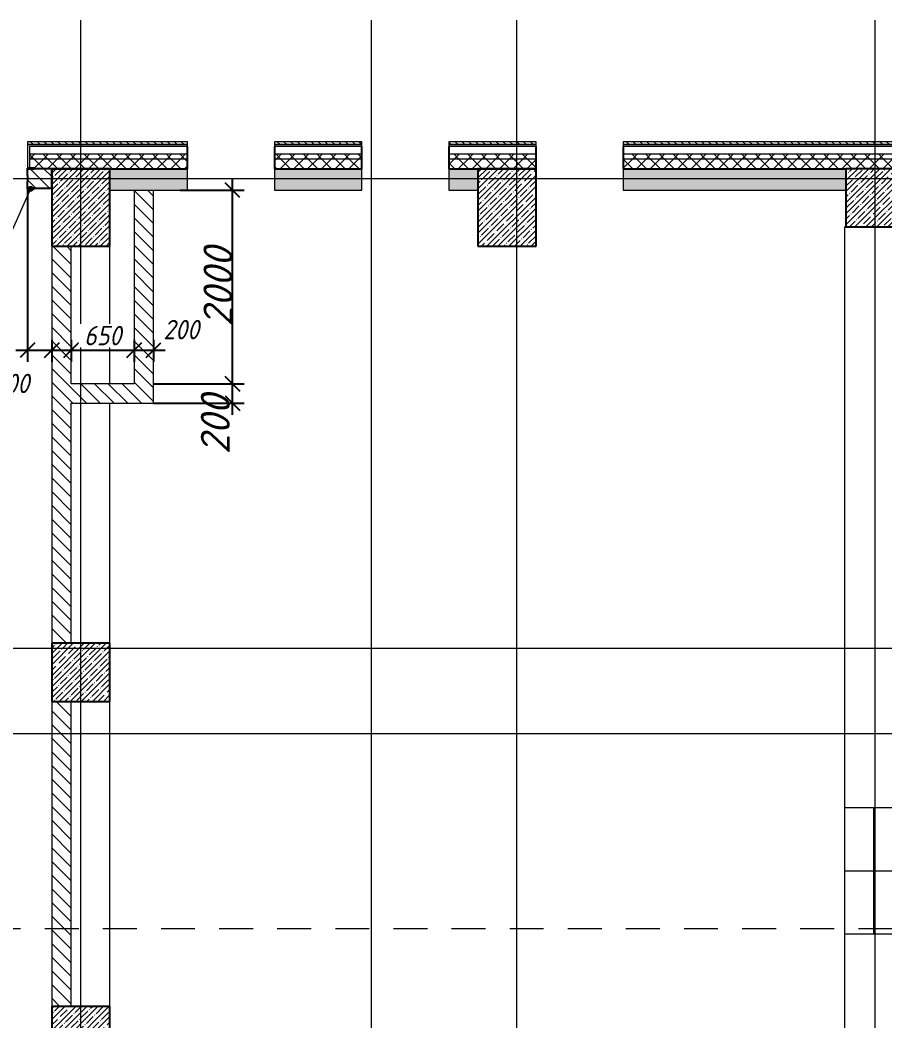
# Model space of a CAD drawing. Header units: millimetres. Extents: x 12986 to 523328, y -9759 to 30092.
# Drawn here: x 252479 to 261410, y 15534 to 25871 of the extents above; entities that cross this region are included whole.
import ezdxf

# ---------------------------------------------------------------- set-up
doc = ezdxf.new("R2010")
doc.units = ezdxf.units.MM
doc.linetypes.add('01 Штриховая _4 мм_', pattern=[600, 350, -250])
for name, color, linetype, lineweight in [('A-ANNO-DIMS', 7, 'Continuous', 9), ('A-DETL', 7, 'Continuous', 9), ('A-FLOR', 7, 'Continuous', 9), ('A-GENM-1', 7, 'Continuous', 25), ('A-GENM-IDEN', 7, 'Continuous', 9), ('A-WALL', 7, 'Continuous', 5), ('A-WALL-1', 7, 'Continuous', 25), ('A-WALL-FNSH-1', 7, 'Continuous', 9), ('A-WALL-FNSH-2', 7, 'Continuous', 5), ('A-WALL-PATT-1', 7, 'Continuous', 5), ('G-ANNO-SYMB-1', 7, '01 Штриховая _4 мм_', 9), ('S-COLS', 7, 'Continuous', 9), ('S-COLS-1', 7, 'Continuous', 5), ('S-COLS-2', 7, 'Continuous', 25), ('S-STRS-1', 7, 'Continuous', 9), ('S-STRS-ANNO', 7, 'Continuous', 5), ('Оси-1', 7, 'Continuous', 20)]:
    doc.layers.add(name, color=color, linetype=linetype, lineweight=lineweight)
for name, color, linetype, lineweight, true_color in [('A-WALL-3', 7, 'Continuous', 5, 0x000000), ('A-WALL-4', 7, 'Continuous', 25, 0x000000), ('A-WALL-PATT-2', 7, 'Continuous', 5, 0xce0000)]:
    doc.layers.add(name, color=color, linetype=linetype, lineweight=lineweight, true_color=true_color)
doc.styles.add('ISOCPEUR_I_2', font='isocpeui.ttf', dxfattribs={"height": 300})
doc.styles.add('ISOCPEUR_I_3', font='isocpeui.ttf', dxfattribs={"width": 0.9, "height": 200})
doc.dimstyles.new('ISO-2_0_0_9К_СРЕДНИЙ', dxfattribs={"dimscale": 304.8, "dimtxt": 199.196235, "dimasz": 0.492126, "dimexe": 0.393701, "dimexo": 0, "dimgap": 0, "dimtad": 1, "dimdec": 0, "dimzin": 0, "dimdsep": 46, "dimtxsty": 'ISOCPEUR_I_2', "dimblk1": 'OBLIQUE', "dimblk2": 'OBLIQUE', "dimsah": 1, "dimcen": 0.09, "dimdle": 0.393701, "dimazin": 0, "dimtfac": 1, "dimtdec": 4, "dimtix": 1, "dimtmove": 2, "dimatfit": 3, "dimfxl": 1, "dimtvp": 1, "dimtolj": 1, "dimtzin": 0, "dimarcsym": 2})
doc.dimstyles.new('ISO-2_0_0_9К_СРЕДНИЙ_2', dxfattribs={"dimscale": 304.8, "dimtxt": 199.196235, "dimasz": 0.492126, "dimexe": 0.393701, "dimexo": 0, "dimgap": 0, "dimtad": 1, "dimdec": 0, "dimzin": 0, "dimdsep": 46, "dimtxsty": 'ISOCPEUR_I_2', "dimblk1": 'OBLIQUE', "dimblk2": 'OBLIQUE', "dimsah": 1, "dimcen": 0.09, "dimdle": 0.393701, "dimazin": 0, "dimtfac": 1, "dimtdec": 4, "dimtix": 1, "dimtmove": 0, "dimatfit": 3, "dimfxl": 1, "dimtvp": 1, "dimtolj": 1, "dimtzin": 0, "dimarcsym": 2})
doc.dimstyles.new('ISO-2_0_0_9К_СРЕДНИЙ_ФОН_1', dxfattribs={"dimscale": 304.8, "dimtxt": 199.196235, "dimasz": 0.492126, "dimexe": 0.393701, "dimexo": 0, "dimgap": 0.164042, "dimtad": 1, "dimdec": 0, "dimdsep": 46, "dimtxsty": 'ISOCPEUR_I_3', "dimblk1": 'OBLIQUE', "dimblk2": 'OBLIQUE', "dimsah": 1, "dimcen": 0.09, "dimdle": 0.393701, "dimazin": 0, "dimtfac": 1, "dimtdec": 4, "dimtix": 1, "dimtmove": 0, "dimatfit": 3, "dimfxl": 1, "dimtvp": 1, "dimtfill": 1, "dimtolj": 1, "dimtzin": 0, "dimarcsym": 2})
doc.dimstyles.new('ISO-2_0_0_9К_СРЕДНИЙ_ФОН_2', dxfattribs={"dimscale": 304.8, "dimtxt": 199.196235, "dimasz": 0.492126, "dimexe": 0.393701, "dimexo": 0, "dimgap": 0.164042, "dimtad": 1, "dimdec": 0, "dimdsep": 46, "dimtxsty": 'ISOCPEUR_I_3', "dimblk1": 'OBLIQUE', "dimblk2": 'OBLIQUE', "dimsah": 1, "dimcen": 0.09, "dimdle": 0.393701, "dimazin": 0, "dimtfac": 1, "dimtdec": 4, "dimtix": 1, "dimtmove": 2, "dimatfit": 3, "dimfxl": 1, "dimtvp": 1, "dimtfill": 1, "dimtolj": 1, "dimtzin": 0, "dimarcsym": 2})
pattern_1 = [(45, (239096.85, -2765.93), (-57.02463, 57.02463), []), (45, (239153.876, -2765.93), (-57.02463, 57.02463), [100.806, -20.161, 3.353, -16.808])]
pattern_2 = [(45, (239096.85, -2765.93), (-70.71068, 70.71068), []), (135, (239096.85, -2765.93), (-70.71068, -70.71068), [])]
pattern_3 = [(135, (239096.85, -2765.93), (-70.71068, -70.71068), [])]

# ---------------------------------------------------------------- blocks, each defined once
blk = doc.blocks.new('Колонна_Несущая_Прямоугольное сечение - 600х600-29564842-АР1_1_Кладочный план 2 этажа')
at = {"layer": 'S-COLS-1'}
h = blk.add_hatch(dxfattribs=at)
h.set_pattern_fill('FP_13', color=256, style=0, pattern_type=2)
h.set_pattern_definition([(45, (-14010, -18150), (-57.02463, 57.02463), []), (45, (-13952.975, -18150), (-57.02463, 57.02463), [100.806, -20.161, 3.353, -16.808])])
h.paths.add_polyline_path([(-300, -300), (300, -300), (300, 300), (-300, 300)], flags=0)
at = {"layer": 'S-COLS-2'}
for p, q in [((300, 300), (-300, 300)), ((-300, 300), (-300, -300)), ((300, -300), (300, 300)), ((-300, -300), (300, -300))]:
    blk.add_line(p, q, dxfattribs=at)
blk = doc.blocks.new('Колонна_Несущая_Прямоугольное сечение - 600х600-V9-АР1_1_Кладочный план 2 этажа')
at = {"layer": 'S-COLS-1'}
h = blk.add_hatch(dxfattribs=at)
h.set_pattern_fill('FP_14', color=256, style=0, pattern_type=2)
h.set_pattern_definition([(45, (-14010, -21900), (-57.02463, 57.02463), []), (45, (-13952.975, -21900), (-57.02463, 57.02463), [100.806, -20.161, 3.353, -16.808])])
h.paths.add_polyline_path([(-300, -300), (300, -300), (300, 300), (-300, 300)], flags=0)
at = {"layer": 'S-COLS-2'}
for p, q in [((300, 300), (-300, 300)), ((-300, 300), (-300, -300)), ((300, -300), (300, 300)), ((-300, -300), (300, -300))]:
    blk.add_line(p, q, dxfattribs=at)
blk = doc.blocks.new('Колонна_Несущая_Прямоугольное сечение - 600х600-V28-АР1_1_Кладочный план 2 этажа')
at = {"layer": 'S-COLS-1'}
h = blk.add_hatch(dxfattribs=at)
h.set_pattern_fill('FP_40', color=256, style=0, pattern_type=2)
h.set_pattern_definition([(45, (-22210, -26800), (-57.02463, 57.02463), []), (45, (-22152.975, -26800), (-57.02463, 57.02463), [100.806, -20.161, 3.353, -16.808])])
h.paths.add_polyline_path([(-300, -300), (300, -300), (300, 300), (-300, 300)], flags=0)
at = {"layer": 'S-COLS-2'}
for p, q in [((300, 300), (-300, 300)), ((-300, 300), (-300, -300)), ((300, -300), (300, 300)), ((-300, -300), (300, -300))]:
    blk.add_line(p, q, dxfattribs=at)
blk = doc.blocks.new('Пол_ амфитетр - Пол_ амфитетр-23726988-АР1_1_Кладочный план 2 этажа')
at = {"layer": 'A-FLOR'}
for p, q in [((21895, 26500), (21910, 26500)), ((21895, 26500), (21895, 20500)), ((22795, 26500), (22795, 20500)), ((23695, 26500), (23695, 20500)), ((24595, 26500), (24595, 20500)), ((25495, 26500), (25495, 20500)), ((26395, 26500), (26395, 20500)), ((27295, 26500), (27295, 20500)), ((28195, 26500), (28195, 20500)), ((29095, 26500), (29095, 20500)), ((29995, 26500), (29995, 20500)), ((30610, 21000), (30610, 20500)), ((22795, 20500), (21895, 20500)), ((23695, 20500), (22795, 20500)), ((24595, 20500), (23695, 20500)), ((25495, 20500), (24595, 20500)), ((26395, 20500), (25495, 20500)), ((27295, 20500), (26395, 20500)), ((28195, 20500), (27295, 20500)), ((29095, 20500), (28195, 20500)), ((29995, 20500), (29095, 20500)), ((30610, 20500), (29995, 20500)), ((21895, 19200), (22795, 19200)), ((21895, 19200), (21895, 15203)), ((22795, 19200), (23695, 19200)), ((22795, 19200), (22795, 15203)), ((23695, 19200), (24595, 19200)), ((23695, 19200), (23695, 15203)), ((24595, 19200), (25495, 19200)), ((24595, 19200), (24595, 15203)), ((25495, 19200), (26395, 19200)), ((25495, 19200), (25495, 15203)), ((26395, 19200), (27295, 19200)), ((26395, 19200), (26395, 15203)), ((27295, 19200), (28195, 19200)), ((27295, 19200), (27295, 15203)), ((28195, 19200), (29095, 19200)), ((28195, 19200), (28195, 15203)), ((29095, 19200), (29995, 19200)), ((29095, 19200), (29095, 15203)), ((29995, 19200), (30610, 19200)), ((29995, 19200), (29995, 15200)), ((30610, 19200), (30610, 15200))]:
    blk.add_line(p, q, dxfattribs=at)
blk = doc.blocks.new('Фахверк_СКБ_Уголок - Ф-16_200х7630 h-28554811-АР1_1_Кладочный план 2 этажа')
at = {"layer": 'A-GENM-1'}
for p, q in [((200, 156), (125, 156)), ((125, 156), (125, 81)), ((131, 81), (131, 150)), ((131, 150), (200, 150)), ((200, 150), (200, 156)), ((125, 81), (131, 81)), ((131, 19), (125, 19)), ((125, 19), (125, -56)), ((131, -50), (131, 19)), ((125, -56), (200, -56)), ((200, -50), (131, -50)), ((200, -56), (200, -50))]:
    blk.add_line(p, q, dxfattribs=at)
blk = doc.blocks.new('_Oblique')
at = {"color": 0, "linetype": 'ByBlock', "lineweight": -2}
blk.add_line((-0.5, -0.5), (0.5, 0.5), dxfattribs=at)
blk = doc.blocks.new('*D2544')
at = {"layer": 'A-ANNO-DIMS', "color": 0, "lineweight": -2, "transparency": 16777216}
for p, q in [((254673, 21794), (254673, 22234)), ((253860, 22114), (254793, 22114)), ((253857, 21914), (254793, 21914))]:
    blk.add_line(p, q, dxfattribs=at)
at = {"layer": 'Defpoints', "color": 0, "transparency": 16777216}
for p in [(253860, 22114), (254673, 22114), (253857, 21914)]:
    blk.add_point(p, dxfattribs=at)
at = {"layer": 'A-ANNO-DIMS', "color": 0, "lineweight": -2, "transparency": 16777216, "xscale": 150, "yscale": 150, "zscale": 150}
for p, rotation in [((254673, 22114), 90), ((254673, 21914), 270)]:
    blk.add_blockref('_Oblique', p, dxfattribs=dict(at, rotation=rotation))
at = {"layer": 'A-ANNO-DIMS', "color": 0, "transparency": 16777216, "insert": (254345, 21385), "char_height": 300, "width": 455.09, "attachment_point": 1, "rotation": 90, "line_spacing_factor": 1.149209, "style": 'ISOCPEUR_I_2'}
blk.add_mtext('\\A1;200', dxfattribs=at)
blk = doc.blocks.new('*D2545')
at = {"layer": 'A-ANNO-DIMS', "color": 0, "lineweight": -2, "transparency": 16777216}
for p, q in [((254673, 21994), (254673, 24234)), ((254134, 24114), (254793, 24114)), ((253860, 22114), (254793, 22114))]:
    blk.add_line(p, q, dxfattribs=at)
at = {"layer": 'Defpoints', "color": 0, "transparency": 16777216}
for p in [(254134, 24114), (254673, 24114), (253860, 22114)]:
    blk.add_point(p, dxfattribs=at)
at = {"layer": 'A-ANNO-DIMS', "color": 0, "lineweight": -2, "transparency": 16777216, "xscale": 150, "yscale": 150, "zscale": 150}
for p, rotation in [((254673, 24114), 90), ((254673, 22114), 270)]:
    blk.add_blockref('_Oblique', p, dxfattribs=dict(at, rotation=rotation))
at = {"layer": 'A-ANNO-DIMS', "color": 0, "transparency": 16777216, "insert": (254523, 23114), "char_height": 300, "width": 606.78, "attachment_point": 5, "rotation": 90, "style": 'ISOCPEUR_I_2'}
blk.add_mtext('\\A1;2000', dxfattribs=at)
blk = doc.blocks.new('*D2546')
at = {"layer": 'A-ANNO-DIMS', "color": 0, "lineweight": -2, "transparency": 16777216}
for p, q in [((252557, 24134), (252557, 22342)), ((252807, 22568), (252807, 22342)), ((252437, 22462), (252927, 22462))]:
    blk.add_line(p, q, dxfattribs=at)
at = {"layer": 'Defpoints', "color": 0, "transparency": 16777216}
for p in [(252557, 24134), (252807, 22568), (252807, 22462)]:
    blk.add_point(p, dxfattribs=at)
at = {"layer": 'A-ANNO-DIMS', "color": 0, "lineweight": -2, "transparency": 16777216, "xscale": 150, "yscale": 150, "zscale": 150}
blk.add_blockref('_Oblique', (252807, 22462), dxfattribs=at)
at = {"layer": 'A-ANNO-DIMS', "color": 0, "transparency": 16777216, "insert": (251964, 22774), "char_height": 200, "width": 455.09, "attachment_point": 1, "line_spacing_factor": 1.149209, "style": 'ISOCPEUR_I_3', "bg_fill": 3, "box_fill_scale": 1.1, "bg_fill_color": 256, "bg_fill_true_color": 13158600, "bg_fill_transparency": 0}
blk.add_mtext('\\A1;250', dxfattribs=at)
at = {"layer": 'A-ANNO-DIMS', "color": 0, "lineweight": -2, "transparency": 16777216, "xscale": 150, "yscale": 150, "zscale": 150, "rotation": 180}
blk.add_blockref('_Oblique', (252557, 22462), dxfattribs=at)
blk = doc.blocks.new('*D2547')
at = {"layer": 'A-ANNO-DIMS', "color": 0, "lineweight": -2, "transparency": 16777216}
for p, q in [((252807, 22568), (252807, 22342)), ((253007, 22568), (253007, 22342)), ((252687, 22462), (253127, 22462))]:
    blk.add_line(p, q, dxfattribs=at)
at = {"layer": 'Defpoints', "color": 0, "transparency": 16777216}
for p in [(252807, 22568), (253007, 22568), (253007, 22462)]:
    blk.add_point(p, dxfattribs=at)
at = {"layer": 'A-ANNO-DIMS', "color": 0, "lineweight": -2, "transparency": 16777216, "xscale": 150, "yscale": 150, "zscale": 150, "rotation": 180}
blk.add_blockref('_Oblique', (252807, 22462), dxfattribs=at)
at = {"layer": 'A-ANNO-DIMS', "color": 0, "lineweight": -2, "transparency": 16777216, "xscale": 150, "yscale": 150, "zscale": 150}
blk.add_blockref('_Oblique', (253007, 22462), dxfattribs=at)
at = {"layer": 'A-ANNO-DIMS', "color": 0, "transparency": 16777216, "insert": (252205, 22218), "char_height": 200, "width": 455.09, "attachment_point": 1, "line_spacing_factor": 1.149209, "style": 'ISOCPEUR_I_3', "bg_fill": 3, "box_fill_scale": 1.1, "bg_fill_color": 256, "bg_fill_true_color": 13158600, "bg_fill_transparency": 0}
blk.add_mtext('\\A1;200', dxfattribs=at)
blk = doc.blocks.new('*D2548')
at = {"layer": 'A-ANNO-DIMS', "color": 0, "lineweight": -2, "transparency": 16777216}
for p, q in [((253007, 22568), (253007, 22342)), ((253657, 22568), (253657, 22342)), ((252887, 22462), (253777, 22462))]:
    blk.add_line(p, q, dxfattribs=at)
at = {"layer": 'Defpoints', "color": 0, "transparency": 16777216}
for p in [(253007, 22568), (253657, 22568), (253657, 22462)]:
    blk.add_point(p, dxfattribs=at)
at = {"layer": 'A-ANNO-DIMS', "color": 0, "lineweight": -2, "transparency": 16777216, "xscale": 150, "yscale": 150, "zscale": 150, "rotation": 180}
blk.add_blockref('_Oblique', (253007, 22462), dxfattribs=at)
at = {"layer": 'A-ANNO-DIMS', "color": 0, "lineweight": -2, "transparency": 16777216, "xscale": 150, "yscale": 150, "zscale": 150}
blk.add_blockref('_Oblique', (253657, 22462), dxfattribs=at)
at = {"layer": 'A-ANNO-DIMS', "color": 0, "transparency": 16777216, "insert": (253332, 22612), "char_height": 200, "width": 455.09, "attachment_point": 5, "style": 'ISOCPEUR_I_3', "bg_fill": 3, "box_fill_scale": 1.1, "bg_fill_color": 256, "bg_fill_true_color": 13158600, "bg_fill_transparency": 0}
blk.add_mtext('\\A1;650', dxfattribs=at)
blk = doc.blocks.new('*D2549')
at = {"layer": 'A-ANNO-DIMS', "color": 0, "lineweight": -2, "transparency": 16777216}
for p, q in [((253657, 22568), (253657, 22342)), ((253857, 22568), (253857, 22342)), ((253537, 22462), (253977, 22462))]:
    blk.add_line(p, q, dxfattribs=at)
at = {"layer": 'Defpoints', "color": 0, "transparency": 16777216}
for p in [(253657, 22568), (253857, 22568), (253857, 22462)]:
    blk.add_point(p, dxfattribs=at)
at = {"layer": 'A-ANNO-DIMS', "color": 0, "lineweight": -2, "transparency": 16777216, "xscale": 150, "yscale": 150, "zscale": 150, "rotation": 180}
blk.add_blockref('_Oblique', (253657, 22462), dxfattribs=at)
at = {"layer": 'A-ANNO-DIMS', "color": 0, "transparency": 16777216, "insert": (253958, 22774), "char_height": 200, "width": 455.09, "attachment_point": 1, "line_spacing_factor": 1.149209, "style": 'ISOCPEUR_I_3', "bg_fill": 3, "box_fill_scale": 1.1, "bg_fill_color": 256, "bg_fill_true_color": 13158600, "bg_fill_transparency": 0}
blk.add_mtext('\\A1;200', dxfattribs=at)
at = {"layer": 'A-ANNO-DIMS', "color": 0, "lineweight": -2, "transparency": 16777216, "xscale": 150, "yscale": 150, "zscale": 150}
blk.add_blockref('_Oblique', (253857, 22462), dxfattribs=at)

msp = doc.modelspace()

# ---------------------------------------------------------------- hatches: boundary and pattern name
at = {"layer": 'A-GENM-IDEN'}
h = msp.add_hatch(color=256, dxfattribs=at)
edge = h.paths.add_edge_path(flags=0)
edge.add_arc((252588.6073, 24128.06731), 25, 0, 360)
at = {"layer": 'A-WALL-PATT-1'}
h = msp.add_hatch(dxfattribs=at)
h.set_pattern_fill('FP_23', color=256, style=0, pattern_type=2)
h.set_pattern_definition([(135, (239096.85, -2765.933), (-35.35534, -35.35534), [])])
h.paths.add_polyline_path([(272986.85079, 24584.06718), (272986.85079, 24614.06718), (258707.1075, 24614.06718), (258707.1075, 24584.06718), (272956.85079, 24584.06718)], flags=0)
h.paths.add_polyline_path([(257807.1075, 24584.06718), (257807.1075, 24614.06718), (256907.10738, 24614.06718), (256907.10738, 24584.06718), (257384.42894, 24584.06718)], flags=0)
h.paths.add_polyline_path([(255107.10725, 24584.06718), (256007.10736, 24584.06718), (256007.10736, 24614.06718), (255107.10725, 24614.06718)], flags=0)
h.paths.add_polyline_path([(254207.10727, 24584.06718), (254207.10727, 24614.06718), (252557.1073, 24614.06718), (252557.1073, 24584.06718), (252787.63206, 24584.06718)], flags=0)
h = msp.add_hatch(dxfattribs=at)
h.set_pattern_fill('FP_11', color=256, style=0, pattern_type=2)
h.set_pattern_definition(pattern_2)
h.paths.add_polyline_path([(272806.85079, 24434.06731), (272806.85079, 24484.06731), (258707.1075, 24484.06731), (258707.1075, 24434.06731), (272707.08519, 24434.06731)], flags=0)
h.paths.add_polyline_path([(256007.10738, 24434.06731), (256007.10738, 24484.06731), (255107.10727, 24484.06731), (255107.10727, 24434.06731), (255852.16331, 24434.06731)], flags=0)
h.paths.add_polyline_path([(252577.1073, 24434.06731), (254207.10727, 24434.06731), (254207.10727, 24484.06731), (252577.1073, 24484.06731)], flags=0)
h.paths.add_polyline_path([(256907.10738, 24434.06731), (257807.1075, 24434.06731), (257807.1075, 24484.06731), (256907.10738, 24484.06731)], flags=0)
h = msp.add_hatch(dxfattribs=at)
h.set_pattern_fill('FP_11', color=256, style=0, pattern_type=2)
h.set_pattern_definition(pattern_2)
h.paths.add_polyline_path([(272706.85079, 24334.06731), (272706.85079, 24434.06731), (258707.1075, 24434.06731), (258707.1075, 24334.06731), (271174.81956, 24334.06731)], flags=0)
h.paths.add_polyline_path([(252787.63206, 24334.06731), (254207.10727, 24334.06731), (254207.10727, 24434.06731), (252577.1073, 24434.06731), (252577.1073, 24340.06731), (252626.1073, 24340.06731), (252626.1073, 24334.06731)], flags=0)
h.paths.add_polyline_path([(255852.16331, 24334.06731), (256007.10738, 24334.06731), (256007.10738, 24434.06731), (255107.10727, 24434.06731), (255107.10727, 24334.06731)], flags=0)
h.paths.add_polyline_path([(256907.10738, 24334.06731), (257807.1075, 24334.06731), (257807.1075, 24434.06731), (256907.10738, 24434.06731)], flags=0)
h = msp.add_hatch(dxfattribs=at)
h.set_pattern_fill('FP_7', color=256, style=0, pattern_type=2)
h.set_pattern_definition(pattern_1)
h.paths.add_polyline_path([(253406.85078, 24114.06718), (254207.10727, 24114.06718), (254207.10727, 24334.06718), (253406.85078, 24334.06718)], flags=0)
h.paths.add_polyline_path([(255852.16331, 24114.06718), (256007.10738, 24114.06718), (256007.10738, 24334.06718), (255107.10727, 24334.06718), (255107.10727, 24114.06718)], flags=0)
h.paths.add_polyline_path([(261006.8508, 24114.06718), (261006.8508, 24334.06718), (258707.1075, 24334.06718), (258707.1075, 24114.06718), (258916.69456, 24114.06718)], flags=0)
h.paths.add_polyline_path([(257207.10736, 24114.06718), (257207.10736, 24334.06718), (256907.10738, 24334.06718), (256907.10738, 24114.06718)], flags=0)
at = {"layer": 'A-WALL-PATT-2'}
h = msp.add_hatch(dxfattribs=at)
h.set_pattern_fill('FP_22', color=256, style=0, pattern_type=2)
h.set_pattern_definition(pattern_3)
h.paths.add_polyline_path([(252626.1073, 24134.06731), (252806.85078, 24134.06731), (252806.85078, 24334.06731), (252557.1073, 24334.06731), (252557.1073, 24134.06731)], flags=0)
h = msp.add_hatch(dxfattribs=at)
h.set_pattern_fill('FP_22', color=256, style=0, pattern_type=2)
h.set_pattern_definition(pattern_3)
h.paths.add_polyline_path([(253856.85078, 21914.06718), (253856.85078, 24114.06718), (253656.85078, 24114.06718), (253656.85078, 21914.06718)], flags=0)
h = msp.add_hatch(dxfattribs=at)
h.set_pattern_fill('FP_22', color=256, style=0, pattern_type=2)
h.set_pattern_definition(pattern_3)
h.paths.add_polyline_path([(252807.1073, 12434.0673), (253007.1073, 12434.0673), (253007.1073, 15084.06737), (252807.1073, 15084.06737), (252807.1073, 14472.83394)], flags=0)
h.paths.add_polyline_path([(252807.1073, 15684.06737), (253007.1073, 15684.06737), (253007.1073, 18834.06729), (252807.1073, 18834.06729)], flags=0)
h.paths.add_polyline_path([(253007.1073, 19434.06729), (253007.1073, 23534.06718), (252807.1073, 23534.06722), (252807.1073, 19434.06729), (252954.78662, 19434.06729)], flags=0)
h = msp.add_hatch(dxfattribs=at)
h.set_pattern_fill('FP_22', color=256, style=0, pattern_type=2)
h.set_pattern_definition(pattern_3)
h.paths.add_polyline_path([(253007.1073, 21914.06718), (253656.85078, 21914.06718), (253656.85078, 22114.06718), (253007.1073, 22114.06718)], flags=0)
at = {"layer": 'S-COLS-1'}
h = msp.add_hatch(dxfattribs=at)
h.set_pattern_fill('FP_7', color=256, style=0, pattern_type=2)
h.set_pattern_definition(pattern_1)
h.paths.add_polyline_path([(252806.85078, 23534.06718), (253406.85078, 23534.06718), (253406.85078, 24334.06718), (252806.85078, 24334.06718)], flags=0)
h = msp.add_hatch(dxfattribs=at)
h.set_pattern_fill('FP_7', color=256, style=0, pattern_type=2)
h.set_pattern_definition(pattern_1)
h.paths.add_polyline_path([(257207.10738, 23534.06731), (257807.10738, 23534.06731), (257807.10738, 24334.06731), (257207.10738, 24334.06731)], flags=0)

# ---------------------------------------------------------------- linework, layer by layer
at = {"layer": 'A-DETL'}
for p, q in [((254207.10727, 24484.06731), (252577.1073, 24484.06731)), ((256007.10738, 24484.06731), (255107.10727, 24484.06731)), ((257807.1075, 24484.06731), (256907.10738, 24484.06731)), ((272706.85079, 24484.06731), (258707.1075, 24484.06731))]:
    msp.add_line(p, q, dxfattribs=at)
at = {"layer": 'A-FLOR'}
for p, q in [((253407.1074, 23734.06718), (253406.85078, 23734.06718)), ((253407.1074, 22114.06718), (253407.1074, 23734.06718)), ((253407.1074, 12434.0673), (253407.1074, 21914.06718))]:
    msp.add_line(p, q, dxfattribs=at)
at = {"layer": 'A-GENM-IDEN'}
msp.add_line((252588.6073, 24128.06731), (252382.75894, 23671.44145), dxfattribs=at)
msp.add_circle((252588.6073, 24128.06731), 25, dxfattribs=at)
at = {"layer": 'A-WALL'}
for p, q in [((252577.1073, 24564.06731), (252577.1073, 24340.06731)), ((254207.10727, 24564.06731), (252577.1073, 24564.06731)), ((256007.10738, 24564.06731), (255107.10727, 24564.06731)), ((257807.1075, 24564.06731), (256907.10738, 24564.06731)), ((272936.85079, 24564.06731), (258707.1075, 24564.06731)), ((254207.10727, 24434.06731), (252577.1073, 24434.06731)), ((256007.10738, 24434.06731), (255107.10727, 24434.06731)), ((257807.1075, 24434.06731), (256907.10738, 24434.06731)), ((272806.85079, 24434.06731), (258707.1075, 24434.06731))]:
    msp.add_line(p, q, dxfattribs=at)
at = {"layer": 'A-WALL-1'}
for p, q in [((252806.85078, 24334.06731), (252626.1073, 24334.06731)), ((252806.85078, 24134.06731), (252806.85078, 24334.06731)), ((252557.1073, 24265.06731), (252557.1073, 24203.06731)), ((252626.1073, 24134.06731), (252806.85078, 24134.06731))]:
    msp.add_line(p, q, dxfattribs=at)
at = {"layer": 'A-WALL-3'}
for p, q in [((254207.10727, 24334.06718), (253406.85078, 24334.06718)), ((253406.85078, 24334.06718), (253406.85078, 24114.06718)), ((254207.10727, 24114.06718), (254207.10727, 24334.06718)), ((256007.10738, 24334.06718), (255107.10727, 24334.06718)), ((255107.10727, 24334.06718), (255107.10727, 24114.06718)), ((256007.10738, 24114.06718), (256007.10738, 24334.06718)), ((257207.10736, 24334.06718), (256907.10738, 24334.06718)), ((256907.10738, 24334.06718), (256907.10738, 24114.06718)), ((257207.10736, 24114.06718), (257207.10736, 24334.06718)), ((261006.8508, 24334.06718), (258707.1075, 24334.06718)), ((258707.1075, 24334.06718), (258707.1075, 24114.06718)), ((253406.85078, 24114.06718), (254207.10727, 24114.06718)), ((255107.10727, 24114.06718), (256007.10738, 24114.06718)), ((256907.10738, 24114.06718), (257207.10736, 24114.06718)), ((258707.1075, 24114.06718), (261006.8508, 24114.06718))]:
    msp.add_line(p, q, dxfattribs=at)
at = {"layer": 'A-WALL-4'}
for p, q in [((254207.10727, 24334.06731), (254207.10727, 24564.06731)), ((255107.10727, 24564.06731), (255107.10727, 24334.06731)), ((256007.10738, 24334.06731), (256007.10738, 24564.06731)), ((256907.10738, 24564.06731), (256907.10738, 24334.06731)), ((257807.1075, 24334.06731), (257807.1075, 24564.06731)), ((258707.1075, 24564.06731), (258707.1075, 24334.06731)), ((252806.85078, 24334.06731), (254207.10727, 24334.06731)), ((255107.10727, 24334.06731), (256007.10738, 24334.06731)), ((256907.10738, 24334.06731), (257807.1075, 24334.06731)), ((258707.1075, 24334.06731), (261006.8508, 24334.06731))]:
    msp.add_line(p, q, dxfattribs=at)
at = {"layer": 'A-WALL-FNSH-1'}
for p, q in [((254207.10727, 24614.06718), (252557.1073, 24614.06718)), ((252557.1073, 24614.06718), (252557.1073, 24584.06718)), ((254207.10727, 24564.06731), (254207.10727, 24614.06718)), ((256007.10736, 24614.06718), (255107.10725, 24614.06718)), ((255107.10725, 24614.06718), (255107.10725, 24584.06718)), ((256007.10736, 24584.06718), (256007.10736, 24614.06718)), ((257807.1075, 24614.06718), (256907.10738, 24614.06718)), ((256907.10738, 24614.06718), (256907.10738, 24584.06718)), ((257807.1075, 24564.06731), (257807.1075, 24614.06718)), ((272986.85079, 24614.06718), (258707.1075, 24614.06718)), ((258707.1075, 24614.06718), (258707.1075, 24584.06718)), ((254207.10727, 24584.06731), (252557.1073, 24584.06731)), ((252557.1073, 24584.06731), (252557.1073, 24340.06731)), ((252557.1073, 24584.06718), (254207.10727, 24584.06718)), ((255107.10725, 24584.06718), (256007.10736, 24584.06718)), ((256007.10738, 24584.06731), (255107.10727, 24584.06731)), ((255107.10727, 24584.06731), (255107.10727, 24564.06731)), ((256007.10738, 24564.06731), (256007.10738, 24584.06731)), ((257807.1075, 24584.06731), (256907.10738, 24584.06731)), ((256907.10738, 24584.06731), (256907.10738, 24564.06731)), ((256907.10738, 24584.06718), (257807.1075, 24584.06718)), ((272956.85079, 24584.06731), (258707.1075, 24584.06731)), ((258707.1075, 24584.06731), (258707.1075, 24564.06731)), ((258707.1075, 24584.06718), (272956.85079, 24584.06718))]:
    msp.add_line(p, q, dxfattribs=at)
at = {"layer": 'A-WALL-FNSH-2'}
for p, q in [((253656.85078, 24114.06718), (253656.85078, 22114.06718)), ((253856.85078, 21914.06718), (253856.85078, 24114.06718)), ((252807.1073, 23534.06722), (252807.1073, 19434.06729)), ((253007.1073, 23534.06718), (252807.1073, 23534.06722)), ((253007.1073, 22114.06718), (253007.1073, 23534.06718)), ((253656.85078, 22114.06718), (253007.1073, 22114.06718)), ((253007.1073, 19434.06729), (253007.1073, 21914.06718)), ((253007.1073, 21914.06718), (253856.85078, 21914.06718)), ((252807.1073, 18834.06729), (252807.1073, 15684.06737)), ((253007.1073, 15684.06737), (253007.1073, 18834.06729))]:
    msp.add_line(p, q, dxfattribs=at)
at = {"layer": 'G-ANNO-SYMB-1'}
msp.add_line((234135.26653, 16488.79124), (282025.05495, 16488.79124), dxfattribs=at)
at = {"layer": 'S-COLS-2'}
for p, q in [((253406.85078, 24334.06718), (252806.85078, 24334.06718)), ((252806.85078, 24334.06718), (252806.85078, 23534.06718)), ((253406.85078, 23534.06718), (253406.85078, 24334.06718)), ((257807.10738, 24334.06731), (257207.10738, 24334.06731)), ((257207.10738, 24334.06731), (257207.10738, 23534.06731)), ((257807.10738, 23534.06731), (257807.10738, 24334.06731)), ((252806.85078, 23534.06718), (253406.85078, 23534.06718)), ((257207.10738, 23534.06731), (257807.10738, 23534.06731))]:
    msp.add_line(p, q, dxfattribs=at)
at = {"layer": 'S-STRS-1'}
for p, q in [((260991.85079, 17734.0673), (260991.85079, 16434.0673)), ((260991.85079, 17734.0673), (260991.85079, 16434.0673)), ((261291.85079, 17734.0673), (261291.85079, 16434.0673)), ((261291.85079, 17734.0673), (261291.85079, 16434.0673))]:
    msp.add_line(p, q, dxfattribs=at)
at = {"layer": 'S-STRS-ANNO'}
for p, q in [((260991.85079, 17084.0673), (261291.85079, 17084.0673)), ((261291.85079, 17084.0673), (261591.85079, 17084.0673))]:
    msp.add_line(p, q, dxfattribs=at)
at = {"layer": 'Оси-1'}
for p, q in [((253106.85078, -6915.9327), (253106.85078, 25871.01046)), ((256106.85078, -6915.9327), (256106.85078, 25871.01046)), ((257606.85078, -6915.9327), (257606.85078, 25871.01046)), ((261306.85078, -6915.9327), (261306.85078, 25871.01046)), ((234936.85079, 24234.06713), (365048.47884, 24234.06713)), ((234936.85079, 19384.06737), (365048.47884, 19384.06737)), ((234936.85079, 18504.0673), (365048.47884, 18504.0673))]:
    msp.add_line(p, q, dxfattribs=at)

# ---------------------------------------------------------------- block references
at = {"layer": 'A-FLOR'}
msp.add_blockref('Пол_ амфитетр - Пол_ амфитетр-23726988-АР1_1_Кладочный план 2 этажа', (239096.85081, -2765.9327), dxfattribs=at)
at = {"layer": 'A-GENM-1'}
msp.add_blockref('Фахверк_СКБ_Уголок - Ф-16_200х7630 h-28554811-АР1_1_Кладочный план 2 этажа', (252426.1073, 24184.06731), dxfattribs=at)
at = {"layer": 'S-COLS'}
for name, p in [('Колонна_Несущая_Прямоугольное сечение - 600х600-V28-АР1_1_Кладочный план 2 этажа', (261306.8508, 24034.06718)), ('Колонна_Несущая_Прямоугольное сечение - 600х600-V9-АР1_1_Кладочный план 2 этажа', (253106.85078, 19134.06729)), ('Колонна_Несущая_Прямоугольное сечение - 600х600-29564842-АР1_1_Кладочный план 2 этажа', (253106.85078, 15384.06737))]:
    msp.add_blockref(name, p, dxfattribs=at)

# ---------------------------------------------------------------- dimensions: what is measured, and where the dimension line sits
at = {"layer": 'A-ANNO-DIMS'}
dim = msp.add_linear_dim(base=(254673.05452, 24114.06718), p1=(253859.89878, 22114.06718), p2=(254133.65522, 24114.06718), angle=90, dimstyle='ISO-2_0_0_9К_СРЕДНИЙ_2', override={"dimpost": '<>', "dimfxl": 2018.648703}, dxfattribs=at)
dim.commit()
dim.dimension.update_dxf_attribs({"geometry": '*D2545', "text_midpoint": (254523.05452, 23114.06718)})
dim = msp.add_linear_dim(base=(254673.05452, 22114.06718), p1=(253856.85078, 21914.06718), p2=(253859.89878, 22114.06718), angle=90, dimstyle='ISO-2_0_0_9К_СРЕДНИЙ', override={"dimpost": '<>', "dimfxl": 200.023224}, dxfattribs=at)
dim.commit()
dim.dimension.update_dxf_attribs({"geometry": '*D2544', "text_midpoint": (254545.0967, 21612.23639), "dimtype": 160, "text_rotation": 90})

# ---------------------------------------------------------------- next in the draw order: dimensions: what is measured, and where the dimension line sits
dim = msp.add_linear_dim(base=(252807.1073, 22462.35996), p1=(252557.1073, 24134.06731), p2=(252807.1073, 22568.42598), dimstyle='ISO-2_0_0_9К_СРЕДНИЙ_ФОН_2', override={"dimpost": '<>', "dimfxl": 1585.475563}, dxfattribs=at)
dim.commit()
dim.dimension.update_dxf_attribs({"geometry": '*D2546', "text_midpoint": (252191.97367, 22640.31778), "dimtype": 160})

# ---------------------------------------------------------------- next in the draw order: dimensions: what is measured, and where the dimension line sits
dim = msp.add_linear_dim(base=(253007.1073, 22462.35996), p1=(252807.1073, 22568.42598), p2=(253007.1073, 22568.42598), dimstyle='ISO-2_0_0_9К_СРЕДНИЙ_ФОН_2', override={"dimpost": '<>', "dimfxl": 200}, dxfattribs=at)
dim.commit()
dim.dimension.update_dxf_attribs({"geometry": '*D2547', "text_midpoint": (252432.52887, 22084.66094), "dimtype": 160})

# ---------------------------------------------------------------- next in the draw order: dimensions: what is measured, and where the dimension line sits
dim = msp.add_linear_dim(base=(253656.85078, 22462.35996), p1=(253007.1073, 22568.42598), p2=(253656.85078, 22568.42598), dimstyle='ISO-2_0_0_9К_СРЕДНИЙ_ФОН_1', override={"dimpost": '<>', "dimfxl": 649.743481}, dxfattribs=at)
dim.commit()
dim.dimension.update_dxf_attribs({"geometry": '*D2548', "text_midpoint": (253331.97904, 22612.35996)})

# ---------------------------------------------------------------- next in the draw order: dimensions: what is measured, and where the dimension line sits
dim = msp.add_linear_dim(base=(253856.85078, 22462.35996), p1=(253656.85078, 22568.42598), p2=(253856.85078, 22568.42598), dimstyle='ISO-2_0_0_9К_СРЕДНИЙ_ФОН_2', override={"dimpost": '<>', "dimfxl": 200}, dxfattribs=at)
dim.commit()
dim.dimension.update_dxf_attribs({"geometry": '*D2549', "text_midpoint": (254185.1453, 22640.31778), "dimtype": 160})

doc.saveas('drawing.dxf')
